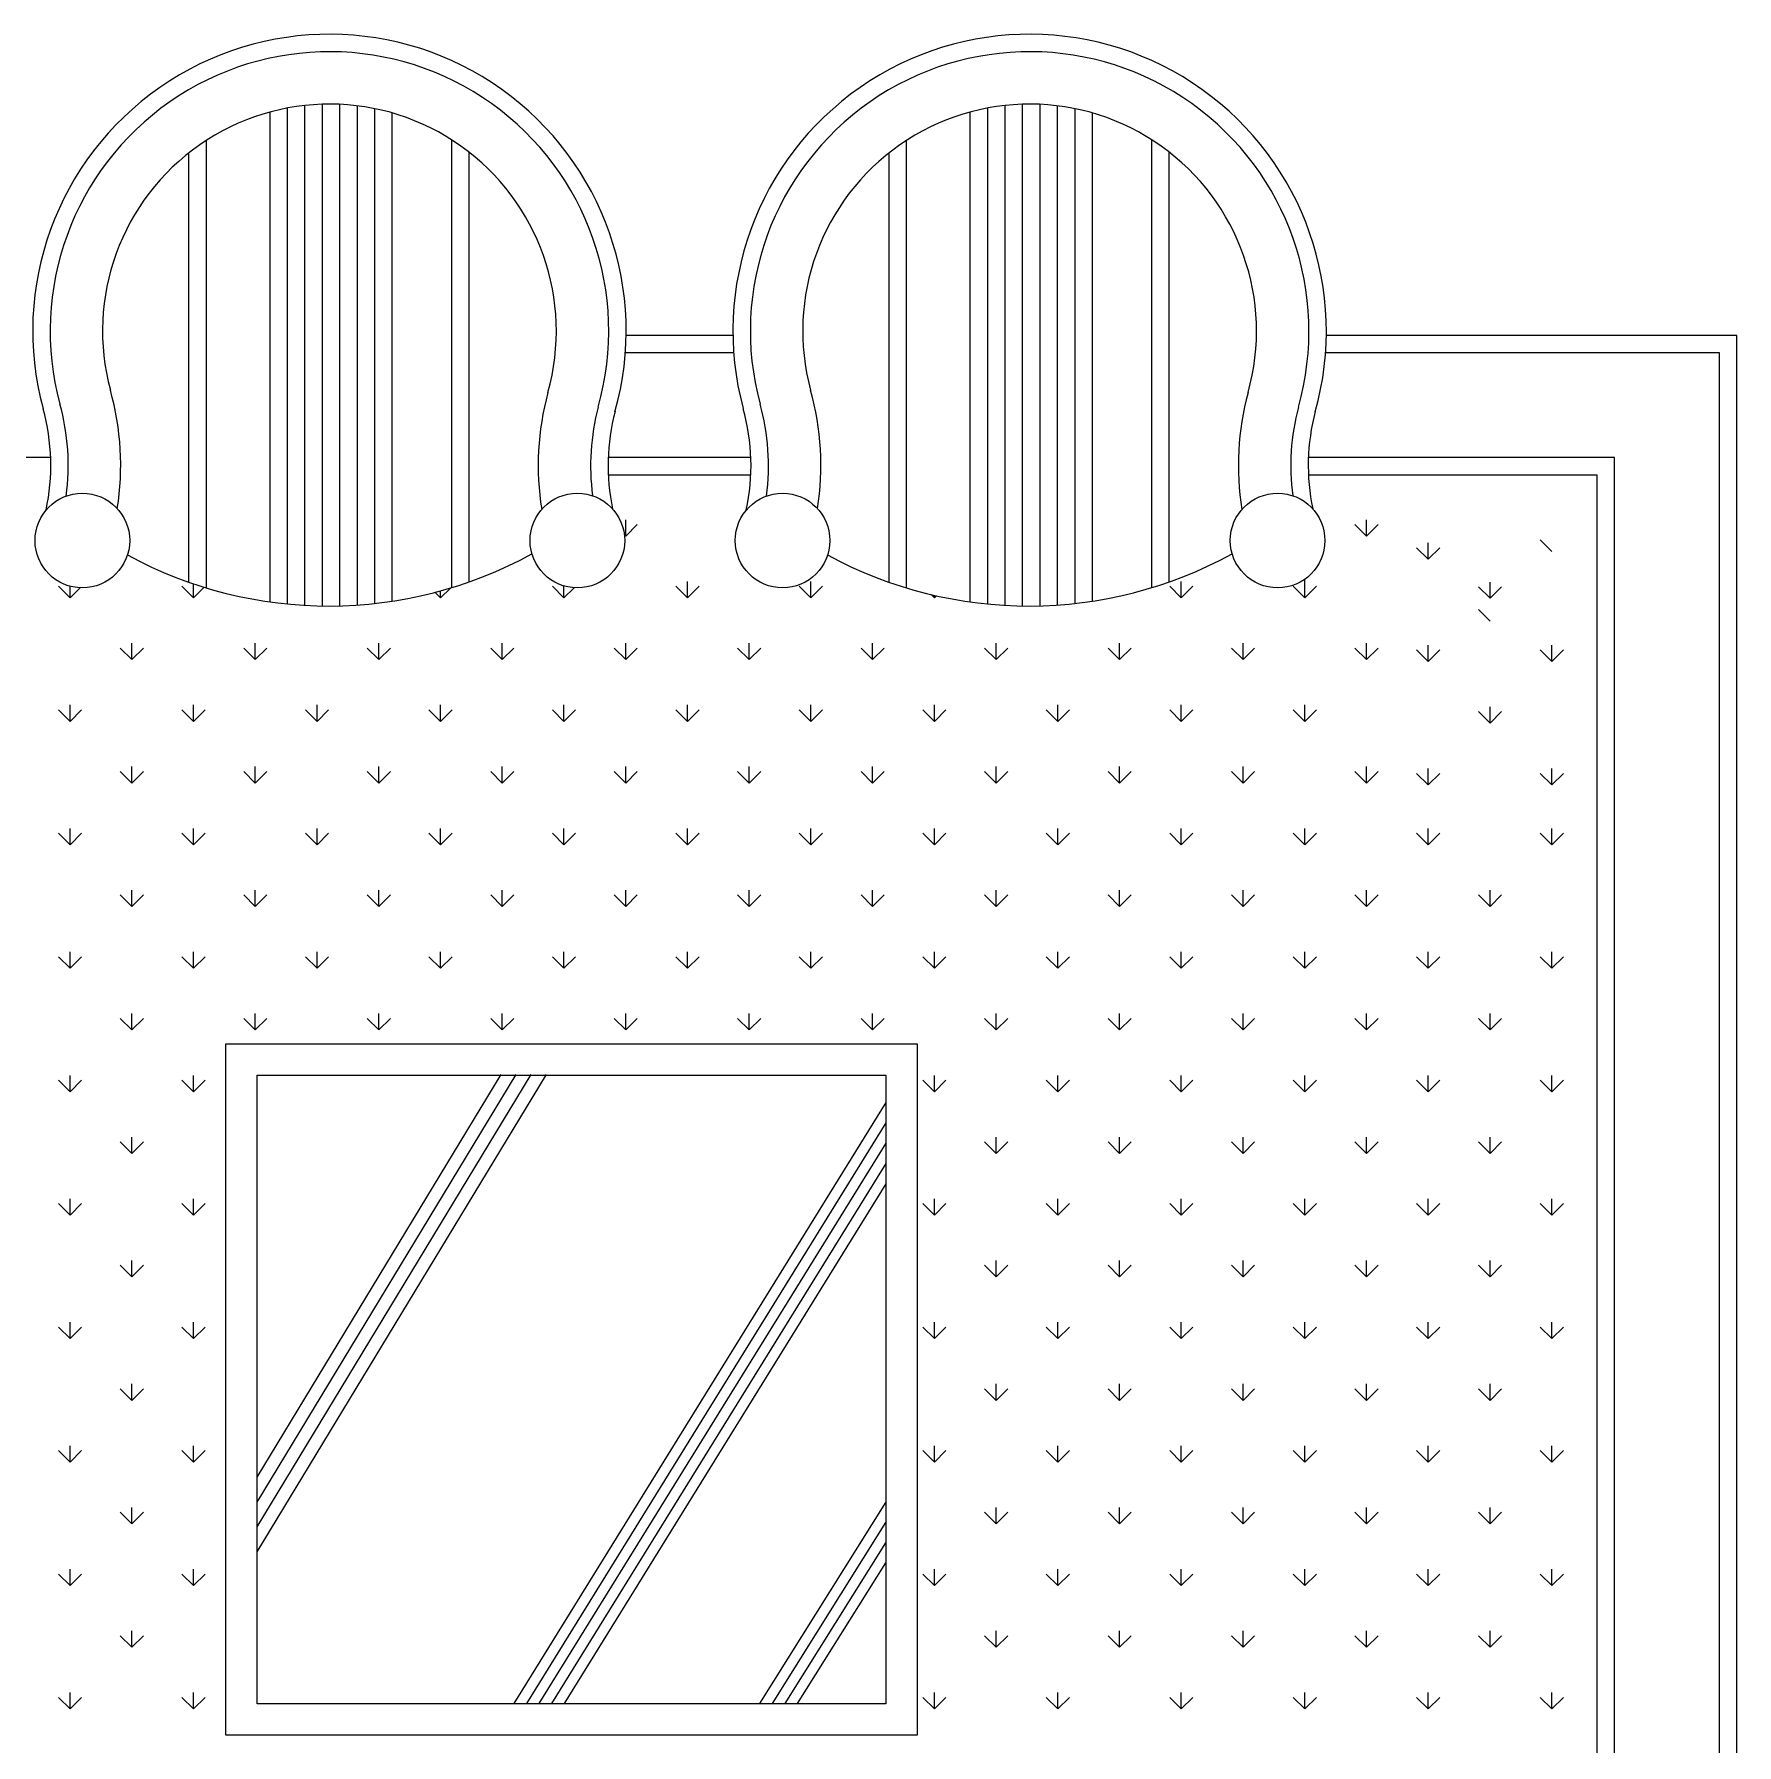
# Model space of a CAD drawing. Header units: inches. Extents: x 4.9 to 47.4, y 12.3 to 37.1.
# Drawn here: x 43.691 to 45.641, y 18.226 to 20.186 of the extents above; entities that cross this region are included whole.
import ezdxf

# ---------------------------------------------------------------- set-up
doc = ezdxf.new("R2010")
doc.units = ezdxf.units.IN
doc.header["$MEASUREMENT"] = 0
doc.layers.add('02', color=2, linetype='Continuous')

msp = doc.modelspace()

# ---------------------------------------------------------------- linework, layer by layer
at = {"layer": '02'}
for p, q in [((44.0011, 19.5316, -0.1), (44.0011, 20.1043, -0.1)), ((44.0211, 19.5309, -0.1), (44.0211, 20.1056, -0.1)), ((44.0411, 19.531, -0.1), (44.0411, 20.1055, -0.1)), ((44.0611, 19.532, -0.1), (44.0611, 20.1038, -0.1)), ((44.8031, 19.5316, -0.1), (44.8031, 20.1043, -0.1)), ((44.8231, 19.5309, -0.1), (44.8231, 20.1056, -0.1)), ((44.8431, 19.531, -0.1), (44.8431, 20.1055, -0.1)), ((44.8631, 19.532, -0.1), (44.8631, 20.1038, -0.1)), ((43.9611, 19.5355, -0.1), (43.9611, 20.0967, -0.1)), ((43.9811, 19.5331, -0.1), (43.9811, 20.1013, -0.1)), ((44.0811, 19.5338, -0.1), (44.0811, 20.1005, -0.1)), ((44.1011, 19.5364, -0.1), (44.1011, 20.0956, -0.1)), ((44.7631, 19.5355, -0.1), (44.7631, 20.0967, -0.1)), ((44.7831, 19.5331, -0.1), (44.7831, 20.1013, -0.1)), ((44.8831, 19.5338, -0.1), (44.8831, 20.1005, -0.1)), ((44.9031, 19.5364, -0.1), (44.9031, 20.0956, -0.1)), ((43.8881, 19.5516, -0.1), (43.8881, 20.0642, -0.1)), ((44.1691, 19.5519, -0.1), (44.1691, 20.0648, -0.1)), ((44.6901, 19.5516, -0.1), (44.6901, 20.0642, -0.1)), ((44.9711, 19.5519, -0.1), (44.9711, 20.0648, -0.1)), ((43.8681, 19.5581, -0.1), (43.8681, 20.0499, -0.1)), ((44.1891, 19.5585, -0.1), (44.1891, 20.0507, -0.1)), ((44.6701, 19.5581, -0.1), (44.6701, 20.0499, -0.1)), ((44.9911, 19.5585, -0.1), (44.9911, 20.0507, -0.1)), ((44.3684, 19.6109, -0.1), (44.3684, 19.6296, -0.1)), ((44.3684, 19.6109, -0.1), (44.3817, 19.6241, -0.1)), ((44.4969, 19.6238, -0.1), (44.4966, 19.6241, -0.1)), ((45.217, 19.6109, -0.1), (45.2037, 19.6241, -0.1)), ((45.217, 19.6109, -0.1), (45.217, 19.6296, -0.1)), ((45.217, 19.6109, -0.1), (45.2302, 19.6241, -0.1)), ((44.3684, 19.6109, -0.1), (44.3669, 19.6124, -0.1)), ((45.2877, 19.5843, -0.1), (45.2744, 19.5976, -0.1)), ((45.2877, 19.5843, -0.1), (45.2877, 19.6031, -0.1)), ((45.2877, 19.5843, -0.1), (45.3009, 19.5976, -0.1)), ((45.4291, 19.5933, -0.1), (45.4158, 19.6066, -0.1)), ((43.8735, 19.5402, -0.1), (43.8735, 19.5563, -0.1)), ((44.4392, 19.5402, -0.1), (44.4392, 19.5589, -0.1)), ((44.5806, 19.5402, -0.1), (44.5806, 19.5589, -0.1)), ((45.0048, 19.5402, -0.1), (45.0048, 19.5589, -0.1)), ((45.1463, 19.5402, -0.1), (45.1463, 19.5605, -0.1)), ((45.3584, 19.5396, -0.1), (45.3584, 19.5583, -0.1)), ((43.732, 19.5402, -0.1), (43.7188, 19.5534, -0.1)), ((43.732, 19.5402, -0.1), (43.732, 19.5535, -0.1)), ((43.732, 19.5402, -0.1), (43.7436, 19.5517, -0.1)), ((43.8735, 19.5402, -0.1), (43.8602, 19.5534, -0.1)), ((43.8735, 19.5402, -0.1), (43.8856, 19.5523, -0.1)), ((44.1563, 19.5402, -0.1), (44.15, 19.5465, -0.1)), ((44.1563, 19.5402, -0.1), (44.1676, 19.5514, -0.1)), ((44.1563, 19.5402, -0.1), (44.1563, 19.5482, -0.1)), ((44.2977, 19.5402, -0.1), (44.2845, 19.5534, -0.1)), ((44.2977, 19.5402, -0.1), (44.2977, 19.5538, -0.1)), ((44.2977, 19.5402, -0.1), (44.3093, 19.5517, -0.1)), ((44.4392, 19.5402, -0.1), (44.4259, 19.5534, -0.1)), ((44.4392, 19.5402, -0.1), (44.4524, 19.5534, -0.1)), ((44.5806, 19.5402, -0.1), (44.5673, 19.5534, -0.1)), ((44.5806, 19.5402, -0.1), (44.5938, 19.5534, -0.1)), ((44.722, 19.5402, -0.1), (44.7182, 19.544, -0.1)), ((44.722, 19.5402, -0.1), (44.722, 19.5431, -0.1)), ((44.722, 19.5402, -0.1), (44.7244, 19.5425, -0.1)), ((45.0048, 19.5402, -0.1), (44.9916, 19.5534, -0.1)), ((45.0048, 19.5402, -0.1), (45.0181, 19.5534, -0.1)), ((45.1463, 19.5402, -0.1), (45.133, 19.5534, -0.1)), ((45.1463, 19.5402, -0.1), (45.1595, 19.5534, -0.1)), ((45.3584, 19.5396, -0.1), (45.3451, 19.5529, -0.1)), ((45.3584, 19.5396, -0.1), (45.3716, 19.5529, -0.1)), ((45.3584, 19.5136, -0.1), (45.3451, 19.5269, -0.1)), ((43.8028, 19.4694, -0.1), (43.7895, 19.4827, -0.1)), ((43.8028, 19.4694, -0.1), (43.8028, 19.4882, -0.1)), ((43.8028, 19.4694, -0.1), (43.816, 19.4827, -0.1)), ((43.9442, 19.4694, -0.1), (43.9309, 19.4827, -0.1)), ((43.9442, 19.4694, -0.1), (43.9442, 19.4882, -0.1)), ((43.9442, 19.4694, -0.1), (43.9574, 19.4827, -0.1)), ((44.0856, 19.4694, -0.1), (44.0723, 19.4827, -0.1)), ((44.0856, 19.4694, -0.1), (44.0856, 19.4882, -0.1)), ((44.0856, 19.4694, -0.1), (44.0989, 19.4827, -0.1)), ((44.227, 19.4694, -0.1), (44.2138, 19.4827, -0.1)), ((44.227, 19.4694, -0.1), (44.227, 19.4882, -0.1)), ((44.227, 19.4694, -0.1), (44.2403, 19.4827, -0.1)), ((44.3684, 19.4694, -0.1), (44.3552, 19.4827, -0.1)), ((44.3684, 19.4694, -0.1), (44.3684, 19.4882, -0.1)), ((44.3684, 19.4694, -0.1), (44.3817, 19.4827, -0.1)), ((44.5099, 19.4694, -0.1), (44.4966, 19.4827, -0.1)), ((44.5099, 19.4694, -0.1), (44.5099, 19.4882, -0.1)), ((44.5099, 19.4694, -0.1), (44.5231, 19.4827, -0.1)), ((44.6513, 19.4694, -0.1), (44.638, 19.4827, -0.1)), ((44.6513, 19.4694, -0.1), (44.6513, 19.4882, -0.1)), ((44.6513, 19.4694, -0.1), (44.6645, 19.4827, -0.1)), ((44.7927, 19.4694, -0.1), (44.7794, 19.4827, -0.1)), ((44.7927, 19.4694, -0.1), (44.7927, 19.4882, -0.1)), ((44.7927, 19.4694, -0.1), (44.806, 19.4827, -0.1)), ((44.9341, 19.4694, -0.1), (44.9209, 19.4827, -0.1)), ((44.9341, 19.4694, -0.1), (44.9341, 19.4882, -0.1)), ((44.9341, 19.4694, -0.1), (44.9474, 19.4827, -0.1)), ((45.0755, 19.4694, -0.1), (45.0623, 19.4827, -0.1)), ((45.0755, 19.4694, -0.1), (45.0755, 19.4882, -0.1)), ((45.0755, 19.4694, -0.1), (45.0888, 19.4827, -0.1)), ((45.217, 19.4694, -0.1), (45.2037, 19.4827, -0.1)), ((45.217, 19.4694, -0.1), (45.217, 19.4882, -0.1)), ((45.217, 19.4694, -0.1), (45.2302, 19.4827, -0.1)), ((45.2877, 19.4673, -0.1), (45.2744, 19.4806, -0.1)), ((45.2877, 19.4673, -0.1), (45.2877, 19.4861, -0.1)), ((45.2877, 19.4673, -0.1), (45.3009, 19.4806, -0.1)), ((45.4291, 19.4673, -0.1), (45.4158, 19.4806, -0.1)), ((45.4291, 19.4673, -0.1), (45.4291, 19.4861, -0.1)), ((45.4291, 19.4673, -0.1), (45.4424, 19.4806, -0.1)), ((43.732, 19.3987, -0.1), (43.732, 19.4175, -0.1)), ((43.8735, 19.3987, -0.1), (43.8735, 19.4175, -0.1)), ((44.0149, 19.3987, -0.1), (44.0149, 19.4175, -0.1)), ((44.1563, 19.3987, -0.1), (44.1563, 19.4175, -0.1)), ((44.2977, 19.3987, -0.1), (44.2977, 19.4175, -0.1)), ((44.4392, 19.3987, -0.1), (44.4392, 19.4175, -0.1)), ((44.5806, 19.3987, -0.1), (44.5806, 19.4175, -0.1)), ((44.722, 19.3987, -0.1), (44.722, 19.4175, -0.1)), ((44.8634, 19.3987, -0.1), (44.8634, 19.4175, -0.1)), ((45.0048, 19.3987, -0.1), (45.0048, 19.4175, -0.1)), ((45.1463, 19.3987, -0.1), (45.1463, 19.4175, -0.1)), ((43.732, 19.3987, -0.1), (43.7188, 19.412, -0.1)), ((43.732, 19.3987, -0.1), (43.7453, 19.412, -0.1)), ((43.8735, 19.3987, -0.1), (43.8602, 19.412, -0.1)), ((43.8735, 19.3987, -0.1), (43.8867, 19.412, -0.1)), ((44.0149, 19.3987, -0.1), (44.0016, 19.412, -0.1)), ((44.0149, 19.3987, -0.1), (44.0281, 19.412, -0.1)), ((44.1563, 19.3987, -0.1), (44.1431, 19.412, -0.1)), ((44.1563, 19.3987, -0.1), (44.1696, 19.412, -0.1)), ((44.2977, 19.3987, -0.1), (44.2845, 19.412, -0.1)), ((44.2977, 19.3987, -0.1), (44.311, 19.412, -0.1)), ((44.4392, 19.3987, -0.1), (44.4259, 19.412, -0.1)), ((44.4392, 19.3987, -0.1), (44.4524, 19.412, -0.1)), ((44.5806, 19.3987, -0.1), (44.5673, 19.412, -0.1)), ((44.5806, 19.3987, -0.1), (44.5938, 19.412, -0.1)), ((44.722, 19.3987, -0.1), (44.7087, 19.412, -0.1)), ((44.722, 19.3987, -0.1), (44.7353, 19.412, -0.1)), ((44.8634, 19.3987, -0.1), (44.8502, 19.412, -0.1)), ((44.8634, 19.3987, -0.1), (44.8767, 19.412, -0.1)), ((45.0048, 19.3987, -0.1), (44.9916, 19.412, -0.1)), ((45.0048, 19.3987, -0.1), (45.0181, 19.412, -0.1)), ((45.1463, 19.3987, -0.1), (45.133, 19.412, -0.1)), ((45.1463, 19.3987, -0.1), (45.1595, 19.412, -0.1)), ((45.3584, 19.3966, -0.1), (45.3451, 19.4099, -0.1)), ((45.3584, 19.3966, -0.1), (45.3584, 19.4153, -0.1)), ((45.3584, 19.3966, -0.1), (45.3716, 19.4099, -0.1)), ((43.8028, 19.328, -0.1), (43.7895, 19.3413, -0.1)), ((43.8028, 19.328, -0.1), (43.8028, 19.3468, -0.1)), ((43.8028, 19.328, -0.1), (43.816, 19.3413, -0.1)), ((43.9442, 19.328, -0.1), (43.9309, 19.3413, -0.1)), ((43.9442, 19.328, -0.1), (43.9442, 19.3468, -0.1)), ((43.9442, 19.328, -0.1), (43.9574, 19.3413, -0.1)), ((44.0856, 19.328, -0.1), (44.0723, 19.3413, -0.1)), ((44.0856, 19.328, -0.1), (44.0856, 19.3468, -0.1)), ((44.0856, 19.328, -0.1), (44.0989, 19.3413, -0.1)), ((44.227, 19.328, -0.1), (44.2138, 19.3413, -0.1)), ((44.227, 19.328, -0.1), (44.227, 19.3468, -0.1)), ((44.227, 19.328, -0.1), (44.2403, 19.3413, -0.1)), ((44.3684, 19.328, -0.1), (44.3552, 19.3413, -0.1)), ((44.3684, 19.328, -0.1), (44.3684, 19.3468, -0.1)), ((44.3684, 19.328, -0.1), (44.3817, 19.3413, -0.1)), ((44.5099, 19.328, -0.1), (44.4966, 19.3413, -0.1)), ((44.5099, 19.328, -0.1), (44.5099, 19.3468, -0.1)), ((44.5099, 19.328, -0.1), (44.5231, 19.3413, -0.1)), ((44.6513, 19.328, -0.1), (44.638, 19.3413, -0.1)), ((44.6513, 19.328, -0.1), (44.6513, 19.3468, -0.1)), ((44.6513, 19.328, -0.1), (44.6645, 19.3413, -0.1)), ((44.7927, 19.328, -0.1), (44.7794, 19.3413, -0.1)), ((44.7927, 19.328, -0.1), (44.7927, 19.3468, -0.1)), ((44.7927, 19.328, -0.1), (44.806, 19.3413, -0.1)), ((44.9341, 19.328, -0.1), (44.9209, 19.3413, -0.1)), ((44.9341, 19.328, -0.1), (44.9341, 19.3468, -0.1)), ((44.9341, 19.328, -0.1), (44.9474, 19.3413, -0.1)), ((45.0755, 19.328, -0.1), (45.0623, 19.3413, -0.1)), ((45.0755, 19.328, -0.1), (45.0755, 19.3468, -0.1)), ((45.0755, 19.328, -0.1), (45.0888, 19.3413, -0.1)), ((45.217, 19.328, -0.1), (45.2037, 19.3413, -0.1)), ((45.217, 19.328, -0.1), (45.217, 19.3468, -0.1)), ((45.217, 19.328, -0.1), (45.2302, 19.3413, -0.1)), ((45.2877, 19.3259, -0.1), (45.2744, 19.3391, -0.1)), ((45.2877, 19.3259, -0.1), (45.2877, 19.3446, -0.1)), ((45.2877, 19.3259, -0.1), (45.3009, 19.3391, -0.1)), ((45.4291, 19.3259, -0.1), (45.4158, 19.3391, -0.1)), ((45.4291, 19.3259, -0.1), (45.4291, 19.3446, -0.1)), ((45.4291, 19.3259, -0.1), (45.4424, 19.3391, -0.1)), ((43.732, 19.2573, -0.1), (43.7188, 19.2706, -0.1)), ((43.732, 19.2573, -0.1), (43.732, 19.2761, -0.1)), ((43.732, 19.2573, -0.1), (43.7453, 19.2706, -0.1)), ((43.8735, 19.2573, -0.1), (43.8602, 19.2706, -0.1)), ((43.8735, 19.2573, -0.1), (43.8735, 19.2761, -0.1)), ((43.8735, 19.2573, -0.1), (43.8867, 19.2706, -0.1)), ((44.0149, 19.2573, -0.1), (44.0016, 19.2706, -0.1)), ((44.0149, 19.2573, -0.1), (44.0149, 19.2761, -0.1)), ((44.0149, 19.2573, -0.1), (44.0281, 19.2706, -0.1)), ((44.1563, 19.2573, -0.1), (44.1431, 19.2706, -0.1)), ((44.1563, 19.2573, -0.1), (44.1563, 19.2761, -0.1)), ((44.1563, 19.2573, -0.1), (44.1696, 19.2706, -0.1)), ((44.2977, 19.2573, -0.1), (44.2845, 19.2706, -0.1)), ((44.2977, 19.2573, -0.1), (44.2977, 19.2761, -0.1)), ((44.2977, 19.2573, -0.1), (44.311, 19.2706, -0.1)), ((44.4392, 19.2573, -0.1), (44.4259, 19.2706, -0.1)), ((44.4392, 19.2573, -0.1), (44.4392, 19.2761, -0.1)), ((44.4392, 19.2573, -0.1), (44.4524, 19.2706, -0.1)), ((44.5806, 19.2573, -0.1), (44.5673, 19.2706, -0.1)), ((44.5806, 19.2573, -0.1), (44.5806, 19.2761, -0.1)), ((44.5806, 19.2573, -0.1), (44.5938, 19.2706, -0.1)), ((44.722, 19.2573, -0.1), (44.7087, 19.2706, -0.1)), ((44.722, 19.2573, -0.1), (44.722, 19.2761, -0.1)), ((44.722, 19.2573, -0.1), (44.7353, 19.2706, -0.1)), ((44.8634, 19.2573, -0.1), (44.8502, 19.2706, -0.1)), ((44.8634, 19.2573, -0.1), (44.8634, 19.2761, -0.1)), ((44.8634, 19.2573, -0.1), (44.8767, 19.2706, -0.1)), ((45.0048, 19.2573, -0.1), (44.9916, 19.2706, -0.1)), ((45.0048, 19.2573, -0.1), (45.0048, 19.2761, -0.1)), ((45.0048, 19.2573, -0.1), (45.0181, 19.2706, -0.1)), ((45.1463, 19.2573, -0.1), (45.133, 19.2706, -0.1)), ((45.1463, 19.2573, -0.1), (45.1463, 19.2761, -0.1)), ((45.1463, 19.2573, -0.1), (45.1595, 19.2706, -0.1)), ((45.2877, 19.2573, -0.1), (45.2744, 19.2706, -0.1)), ((45.2877, 19.2573, -0.1), (45.2877, 19.2761, -0.1)), ((45.2877, 19.2573, -0.1), (45.3009, 19.2706, -0.1)), ((45.4291, 19.2573, -0.1), (45.4158, 19.2706, -0.1)), ((45.4291, 19.2573, -0.1), (45.4291, 19.2761, -0.1)), ((45.4291, 19.2573, -0.1), (45.4424, 19.2706, -0.1)), ((43.8028, 19.1866, -0.1), (43.8028, 19.2053, -0.1)), ((43.9442, 19.1866, -0.1), (43.9442, 19.2053, -0.1)), ((44.0856, 19.1866, -0.1), (44.0856, 19.2053, -0.1)), ((44.227, 19.1866, -0.1), (44.227, 19.2053, -0.1)), ((44.3684, 19.1866, -0.1), (44.3684, 19.2053, -0.1)), ((44.5099, 19.1866, -0.1), (44.5099, 19.2053, -0.1)), ((44.6513, 19.1866, -0.1), (44.6513, 19.2053, -0.1)), ((44.7927, 19.1866, -0.1), (44.7927, 19.2053, -0.1)), ((44.9341, 19.1866, -0.1), (44.9341, 19.2053, -0.1)), ((45.0755, 19.1866, -0.1), (45.0755, 19.2053, -0.1)), ((45.217, 19.1866, -0.1), (45.217, 19.2053, -0.1)), ((45.3584, 19.1866, -0.1), (45.3584, 19.2053, -0.1)), ((43.8028, 19.1866, -0.1), (43.7895, 19.1999, -0.1)), ((43.8028, 19.1866, -0.1), (43.816, 19.1999, -0.1)), ((43.9442, 19.1866, -0.1), (43.9309, 19.1999, -0.1)), ((43.9442, 19.1866, -0.1), (43.9574, 19.1999, -0.1)), ((44.0856, 19.1866, -0.1), (44.0723, 19.1999, -0.1)), ((44.0856, 19.1866, -0.1), (44.0989, 19.1999, -0.1)), ((44.227, 19.1866, -0.1), (44.2138, 19.1999, -0.1)), ((44.227, 19.1866, -0.1), (44.2403, 19.1999, -0.1)), ((44.3684, 19.1866, -0.1), (44.3552, 19.1999, -0.1)), ((44.3684, 19.1866, -0.1), (44.3817, 19.1999, -0.1)), ((44.5099, 19.1866, -0.1), (44.4966, 19.1999, -0.1)), ((44.5099, 19.1866, -0.1), (44.5231, 19.1999, -0.1)), ((44.6513, 19.1866, -0.1), (44.638, 19.1999, -0.1)), ((44.6513, 19.1866, -0.1), (44.6645, 19.1999, -0.1)), ((44.7927, 19.1866, -0.1), (44.7794, 19.1999, -0.1)), ((44.7927, 19.1866, -0.1), (44.806, 19.1999, -0.1)), ((44.9341, 19.1866, -0.1), (44.9209, 19.1999, -0.1)), ((44.9341, 19.1866, -0.1), (44.9474, 19.1999, -0.1)), ((45.0755, 19.1866, -0.1), (45.0623, 19.1999, -0.1)), ((45.0755, 19.1866, -0.1), (45.0888, 19.1999, -0.1)), ((45.217, 19.1866, -0.1), (45.2037, 19.1999, -0.1)), ((45.217, 19.1866, -0.1), (45.2302, 19.1999, -0.1)), ((45.3584, 19.1866, -0.1), (45.3451, 19.1999, -0.1)), ((45.3584, 19.1866, -0.1), (45.3716, 19.1999, -0.1)), ((43.732, 19.1159, -0.1), (43.7188, 19.1291, -0.1)), ((43.732, 19.1159, -0.1), (43.732, 19.1346, -0.1)), ((43.732, 19.1159, -0.1), (43.7453, 19.1291, -0.1)), ((43.8735, 19.1159, -0.1), (43.8602, 19.1291, -0.1)), ((43.8735, 19.1159, -0.1), (43.8735, 19.1346, -0.1)), ((43.8735, 19.1159, -0.1), (43.8867, 19.1291, -0.1)), ((44.0149, 19.1159, -0.1), (44.0016, 19.1291, -0.1)), ((44.0149, 19.1159, -0.1), (44.0149, 19.1346, -0.1)), ((44.0149, 19.1159, -0.1), (44.0281, 19.1291, -0.1)), ((44.1563, 19.1159, -0.1), (44.1431, 19.1291, -0.1)), ((44.1563, 19.1159, -0.1), (44.1563, 19.1346, -0.1)), ((44.1563, 19.1159, -0.1), (44.1696, 19.1291, -0.1)), ((44.2977, 19.1159, -0.1), (44.2845, 19.1291, -0.1)), ((44.2977, 19.1159, -0.1), (44.2977, 19.1346, -0.1)), ((44.2977, 19.1159, -0.1), (44.311, 19.1291, -0.1)), ((44.4392, 19.1159, -0.1), (44.4259, 19.1291, -0.1)), ((44.4392, 19.1159, -0.1), (44.4392, 19.1346, -0.1)), ((44.4392, 19.1159, -0.1), (44.4524, 19.1291, -0.1)), ((44.5806, 19.1159, -0.1), (44.5673, 19.1291, -0.1)), ((44.5806, 19.1159, -0.1), (44.5806, 19.1346, -0.1)), ((44.5806, 19.1159, -0.1), (44.5938, 19.1291, -0.1)), ((44.722, 19.1159, -0.1), (44.7087, 19.1291, -0.1)), ((44.722, 19.1159, -0.1), (44.722, 19.1346, -0.1)), ((44.722, 19.1159, -0.1), (44.7353, 19.1291, -0.1)), ((44.8634, 19.1159, -0.1), (44.8502, 19.1291, -0.1)), ((44.8634, 19.1159, -0.1), (44.8634, 19.1346, -0.1)), ((44.8634, 19.1159, -0.1), (44.8767, 19.1291, -0.1)), ((45.0048, 19.1159, -0.1), (44.9916, 19.1291, -0.1)), ((45.0048, 19.1159, -0.1), (45.0048, 19.1346, -0.1)), ((45.0048, 19.1159, -0.1), (45.0181, 19.1291, -0.1)), ((45.1463, 19.1159, -0.1), (45.133, 19.1291, -0.1)), ((45.1463, 19.1159, -0.1), (45.1463, 19.1346, -0.1)), ((45.1463, 19.1159, -0.1), (45.1595, 19.1291, -0.1)), ((45.2877, 19.1159, -0.1), (45.2744, 19.1291, -0.1)), ((45.2877, 19.1159, -0.1), (45.2877, 19.1346, -0.1)), ((45.2877, 19.1159, -0.1), (45.3009, 19.1291, -0.1)), ((45.4291, 19.1159, -0.1), (45.4158, 19.1291, -0.1)), ((45.4291, 19.1159, -0.1), (45.4291, 19.1346, -0.1)), ((45.4291, 19.1159, -0.1), (45.4424, 19.1291, -0.1)), ((43.8028, 19.0452, -0.1), (43.7895, 19.0584, -0.1)), ((43.8028, 19.0452, -0.1), (43.8028, 19.0639, -0.1)), ((43.8028, 19.0452, -0.1), (43.816, 19.0584, -0.1)), ((43.9442, 19.0452, -0.1), (43.9309, 19.0584, -0.1)), ((43.9442, 19.0452, -0.1), (43.9442, 19.0639, -0.1)), ((43.9442, 19.0452, -0.1), (43.9574, 19.0584, -0.1)), ((44.0856, 19.0452, -0.1), (44.0723, 19.0584, -0.1)), ((44.0856, 19.0452, -0.1), (44.0856, 19.0639, -0.1)), ((44.0856, 19.0452, -0.1), (44.0989, 19.0584, -0.1)), ((44.227, 19.0452, -0.1), (44.2138, 19.0584, -0.1)), ((44.227, 19.0452, -0.1), (44.227, 19.0639, -0.1)), ((44.227, 19.0452, -0.1), (44.2403, 19.0584, -0.1)), ((44.3684, 19.0452, -0.1), (44.3552, 19.0584, -0.1)), ((44.3684, 19.0452, -0.1), (44.3684, 19.0639, -0.1)), ((44.3684, 19.0452, -0.1), (44.3817, 19.0584, -0.1)), ((44.5099, 19.0452, -0.1), (44.4966, 19.0584, -0.1)), ((44.5099, 19.0452, -0.1), (44.5099, 19.0639, -0.1)), ((44.5099, 19.0452, -0.1), (44.5231, 19.0584, -0.1)), ((44.6513, 19.0452, -0.1), (44.638, 19.0584, -0.1)), ((44.6513, 19.0452, -0.1), (44.6513, 19.0639, -0.1)), ((44.6513, 19.0452, -0.1), (44.6645, 19.0584, -0.1)), ((44.7927, 19.0452, -0.1), (44.7794, 19.0584, -0.1)), ((44.7927, 19.0452, -0.1), (44.7927, 19.0639, -0.1)), ((44.7927, 19.0452, -0.1), (44.806, 19.0584, -0.1)), ((44.9341, 19.0452, -0.1), (44.9209, 19.0584, -0.1)), ((44.9341, 19.0452, -0.1), (44.9341, 19.0639, -0.1)), ((44.9341, 19.0452, -0.1), (44.9474, 19.0584, -0.1)), ((45.0755, 19.0452, -0.1), (45.0623, 19.0584, -0.1)), ((45.0755, 19.0452, -0.1), (45.0755, 19.0639, -0.1)), ((45.0755, 19.0452, -0.1), (45.0888, 19.0584, -0.1)), ((45.217, 19.0452, -0.1), (45.2037, 19.0584, -0.1)), ((45.217, 19.0452, -0.1), (45.217, 19.0639, -0.1)), ((45.217, 19.0452, -0.1), (45.2302, 19.0584, -0.1)), ((45.3584, 19.0452, -0.1), (45.3451, 19.0584, -0.1)), ((45.3584, 19.0452, -0.1), (45.3584, 19.0639, -0.1)), ((45.3584, 19.0452, -0.1), (45.3716, 19.0584, -0.1)), ((43.732, 18.9745, -0.1), (43.7188, 18.9877, -0.1)), ((43.732, 18.9745, -0.1), (43.732, 18.9932, -0.1)), ((43.732, 18.9745, -0.1), (43.7453, 18.9877, -0.1)), ((43.8735, 18.9745, -0.1), (43.8602, 18.9877, -0.1)), ((43.8735, 18.9745, -0.1), (43.8735, 18.9932, -0.1)), ((43.8735, 18.9745, -0.1), (43.8867, 18.9877, -0.1)), ((43.9463, 18.4474, -0.1), (44.2776, 18.994, -0.1)), ((43.9463, 18.4759, -0.1), (44.2603, 18.994, -0.1)), ((43.9463, 18.5044, -0.1), (44.243, 18.994, -0.1)), ((43.9463, 18.533, -0.1), (44.2257, 18.994, -0.1)), ((44.722, 18.9745, -0.1), (44.7087, 18.9877, -0.1)), ((44.722, 18.9745, -0.1), (44.722, 18.9932, -0.1)), ((44.722, 18.9745, -0.1), (44.7353, 18.9877, -0.1)), ((44.8634, 18.9745, -0.1), (44.8502, 18.9877, -0.1)), ((44.8634, 18.9745, -0.1), (44.8634, 18.9932, -0.1)), ((44.8634, 18.9745, -0.1), (44.8767, 18.9877, -0.1)), ((45.0048, 18.9745, -0.1), (44.9916, 18.9877, -0.1)), ((45.0048, 18.9745, -0.1), (45.0048, 18.9932, -0.1)), ((45.0048, 18.9745, -0.1), (45.0181, 18.9877, -0.1)), ((45.1463, 18.9745, -0.1), (45.133, 18.9877, -0.1)), ((45.1463, 18.9745, -0.1), (45.1463, 18.9932, -0.1)), ((45.1463, 18.9745, -0.1), (45.1595, 18.9877, -0.1)), ((45.2877, 18.9745, -0.1), (45.2744, 18.9877, -0.1)), ((45.2877, 18.9745, -0.1), (45.2877, 18.9932, -0.1)), ((45.2877, 18.9745, -0.1), (45.3009, 18.9877, -0.1)), ((45.4291, 18.9745, -0.1), (45.4158, 18.9877, -0.1)), ((45.4291, 18.9745, -0.1), (45.4291, 18.9932, -0.1)), ((45.4291, 18.9745, -0.1), (45.4424, 18.9877, -0.1)), ((44.6663, 18.9621, -0.1), (44.2403, 18.2737, -0.1)), ((44.6663, 18.9388, -0.1), (44.2547, 18.2737, -0.1)), ((43.8028, 18.9038, -0.1), (43.7895, 18.917, -0.1)), ((43.8028, 18.9038, -0.1), (43.8028, 18.9225, -0.1)), ((43.8028, 18.9038, -0.1), (43.816, 18.917, -0.1)), ((44.6663, 18.9155, -0.1), (44.2691, 18.2737, -0.1)), ((44.7927, 18.9038, -0.1), (44.7794, 18.917, -0.1)), ((44.7927, 18.9038, -0.1), (44.7927, 18.9225, -0.1)), ((44.7927, 18.9038, -0.1), (44.806, 18.917, -0.1)), ((44.9341, 18.9038, -0.1), (44.9209, 18.917, -0.1)), ((44.9341, 18.9038, -0.1), (44.9341, 18.9225, -0.1)), ((44.9341, 18.9038, -0.1), (44.9474, 18.917, -0.1)), ((45.0755, 18.9038, -0.1), (45.0623, 18.917, -0.1)), ((45.0755, 18.9038, -0.1), (45.0755, 18.9225, -0.1)), ((45.0755, 18.9038, -0.1), (45.0888, 18.917, -0.1)), ((45.217, 18.9038, -0.1), (45.2037, 18.917, -0.1)), ((45.217, 18.9038, -0.1), (45.217, 18.9225, -0.1)), ((45.217, 18.9038, -0.1), (45.2302, 18.917, -0.1)), ((45.3584, 18.9038, -0.1), (45.3451, 18.917, -0.1)), ((45.3584, 18.9038, -0.1), (45.3584, 18.9225, -0.1)), ((45.3584, 18.9038, -0.1), (45.3716, 18.917, -0.1)), ((44.6663, 18.8923, -0.1), (44.2835, 18.2737, -0.1)), ((44.6663, 18.869, -0.1), (44.2979, 18.2737, -0.1)), ((43.732, 18.833, -0.1), (43.732, 18.8518, -0.1)), ((43.8735, 18.833, -0.1), (43.8735, 18.8518, -0.1)), ((44.722, 18.833, -0.1), (44.722, 18.8518, -0.1)), ((44.8634, 18.833, -0.1), (44.8634, 18.8518, -0.1)), ((45.0048, 18.833, -0.1), (45.0048, 18.8518, -0.1)), ((45.1463, 18.833, -0.1), (45.1463, 18.8518, -0.1)), ((45.2877, 18.833, -0.1), (45.2877, 18.8518, -0.1)), ((45.4291, 18.833, -0.1), (45.4291, 18.8518, -0.1)), ((43.732, 18.833, -0.1), (43.7188, 18.8463, -0.1)), ((43.732, 18.833, -0.1), (43.7453, 18.8463, -0.1)), ((43.8735, 18.833, -0.1), (43.8602, 18.8463, -0.1)), ((43.8735, 18.833, -0.1), (43.8867, 18.8463, -0.1)), ((44.722, 18.833, -0.1), (44.7087, 18.8463, -0.1)), ((44.722, 18.833, -0.1), (44.7353, 18.8463, -0.1)), ((44.8634, 18.833, -0.1), (44.8502, 18.8463, -0.1)), ((44.8634, 18.833, -0.1), (44.8767, 18.8463, -0.1)), ((45.0048, 18.833, -0.1), (44.9916, 18.8463, -0.1)), ((45.0048, 18.833, -0.1), (45.0181, 18.8463, -0.1)), ((45.1463, 18.833, -0.1), (45.133, 18.8463, -0.1)), ((45.1463, 18.833, -0.1), (45.1595, 18.8463, -0.1)), ((45.2877, 18.833, -0.1), (45.2744, 18.8463, -0.1)), ((45.2877, 18.833, -0.1), (45.3009, 18.8463, -0.1)), ((45.4291, 18.833, -0.1), (45.4158, 18.8463, -0.1)), ((45.4291, 18.833, -0.1), (45.4424, 18.8463, -0.1)), ((43.8028, 18.7623, -0.1), (43.7895, 18.7756, -0.1)), ((43.8028, 18.7623, -0.1), (43.8028, 18.7811, -0.1)), ((43.8028, 18.7623, -0.1), (43.816, 18.7756, -0.1)), ((44.7927, 18.7623, -0.1), (44.7794, 18.7756, -0.1)), ((44.7927, 18.7623, -0.1), (44.7927, 18.7811, -0.1)), ((44.7927, 18.7623, -0.1), (44.806, 18.7756, -0.1)), ((44.9341, 18.7623, -0.1), (44.9209, 18.7756, -0.1)), ((44.9341, 18.7623, -0.1), (44.9341, 18.7811, -0.1)), ((44.9341, 18.7623, -0.1), (44.9474, 18.7756, -0.1)), ((45.0755, 18.7623, -0.1), (45.0623, 18.7756, -0.1)), ((45.0755, 18.7623, -0.1), (45.0755, 18.7811, -0.1)), ((45.0755, 18.7623, -0.1), (45.0888, 18.7756, -0.1)), ((45.217, 18.7623, -0.1), (45.2037, 18.7756, -0.1)), ((45.217, 18.7623, -0.1), (45.217, 18.7811, -0.1)), ((45.217, 18.7623, -0.1), (45.2302, 18.7756, -0.1)), ((45.3584, 18.7623, -0.1), (45.3451, 18.7756, -0.1)), ((45.3584, 18.7623, -0.1), (45.3584, 18.7811, -0.1)), ((45.3584, 18.7623, -0.1), (45.3716, 18.7756, -0.1)), ((43.732, 18.6916, -0.1), (43.7188, 18.7049, -0.1)), ((43.732, 18.6916, -0.1), (43.732, 18.7104, -0.1)), ((43.732, 18.6916, -0.1), (43.7453, 18.7049, -0.1)), ((43.8735, 18.6916, -0.1), (43.8602, 18.7049, -0.1)), ((43.8735, 18.6916, -0.1), (43.8735, 18.7104, -0.1)), ((43.8735, 18.6916, -0.1), (43.8867, 18.7049, -0.1)), ((44.722, 18.6916, -0.1), (44.7087, 18.7049, -0.1)), ((44.722, 18.6916, -0.1), (44.722, 18.7104, -0.1)), ((44.722, 18.6916, -0.1), (44.7353, 18.7049, -0.1)), ((44.8634, 18.6916, -0.1), (44.8502, 18.7049, -0.1)), ((44.8634, 18.6916, -0.1), (44.8634, 18.7104, -0.1)), ((44.8634, 18.6916, -0.1), (44.8767, 18.7049, -0.1)), ((45.0048, 18.6916, -0.1), (44.9916, 18.7049, -0.1)), ((45.0048, 18.6916, -0.1), (45.0048, 18.7104, -0.1)), ((45.0048, 18.6916, -0.1), (45.0181, 18.7049, -0.1)), ((45.1463, 18.6916, -0.1), (45.133, 18.7049, -0.1)), ((45.1463, 18.6916, -0.1), (45.1463, 18.7104, -0.1)), ((45.1463, 18.6916, -0.1), (45.1595, 18.7049, -0.1)), ((45.2877, 18.6916, -0.1), (45.2744, 18.7049, -0.1)), ((45.2877, 18.6916, -0.1), (45.2877, 18.7104, -0.1)), ((45.2877, 18.6916, -0.1), (45.3009, 18.7049, -0.1)), ((45.4291, 18.6916, -0.1), (45.4158, 18.7049, -0.1)), ((45.4291, 18.6916, -0.1), (45.4291, 18.7104, -0.1)), ((45.4291, 18.6916, -0.1), (45.4424, 18.7049, -0.1)), ((43.8028, 18.6209, -0.1), (43.7895, 18.6342, -0.1)), ((43.8028, 18.6209, -0.1), (43.8028, 18.6397, -0.1)), ((43.8028, 18.6209, -0.1), (43.816, 18.6342, -0.1)), ((44.7927, 18.6209, -0.1), (44.7794, 18.6342, -0.1)), ((44.7927, 18.6209, -0.1), (44.7927, 18.6397, -0.1)), ((44.7927, 18.6209, -0.1), (44.806, 18.6342, -0.1)), ((44.9341, 18.6209, -0.1), (44.9209, 18.6342, -0.1)), ((44.9341, 18.6209, -0.1), (44.9341, 18.6397, -0.1)), ((44.9341, 18.6209, -0.1), (44.9474, 18.6342, -0.1)), ((45.0755, 18.6209, -0.1), (45.0623, 18.6342, -0.1)), ((45.0755, 18.6209, -0.1), (45.0755, 18.6397, -0.1)), ((45.0755, 18.6209, -0.1), (45.0888, 18.6342, -0.1)), ((45.217, 18.6209, -0.1), (45.2037, 18.6342, -0.1)), ((45.217, 18.6209, -0.1), (45.217, 18.6397, -0.1)), ((45.217, 18.6209, -0.1), (45.2302, 18.6342, -0.1)), ((45.3584, 18.6209, -0.1), (45.3451, 18.6342, -0.1)), ((45.3584, 18.6209, -0.1), (45.3584, 18.6397, -0.1)), ((45.3584, 18.6209, -0.1), (45.3716, 18.6342, -0.1)), ((43.732, 18.5502, -0.1), (43.7188, 18.5635, -0.1)), ((43.732, 18.5502, -0.1), (43.732, 18.569, -0.1)), ((43.732, 18.5502, -0.1), (43.7453, 18.5635, -0.1)), ((43.8735, 18.5502, -0.1), (43.8602, 18.5635, -0.1)), ((43.8735, 18.5502, -0.1), (43.8735, 18.569, -0.1)), ((43.8735, 18.5502, -0.1), (43.8867, 18.5635, -0.1)), ((44.722, 18.5502, -0.1), (44.7087, 18.5635, -0.1)), ((44.722, 18.5502, -0.1), (44.722, 18.569, -0.1)), ((44.722, 18.5502, -0.1), (44.7353, 18.5635, -0.1)), ((44.8634, 18.5502, -0.1), (44.8502, 18.5635, -0.1)), ((44.8634, 18.5502, -0.1), (44.8634, 18.569, -0.1)), ((44.8634, 18.5502, -0.1), (44.8767, 18.5635, -0.1)), ((45.0048, 18.5502, -0.1), (44.9916, 18.5635, -0.1)), ((45.0048, 18.5502, -0.1), (45.0048, 18.569, -0.1)), ((45.0048, 18.5502, -0.1), (45.0181, 18.5635, -0.1)), ((45.1463, 18.5502, -0.1), (45.133, 18.5635, -0.1)), ((45.1463, 18.5502, -0.1), (45.1463, 18.569, -0.1)), ((45.1463, 18.5502, -0.1), (45.1595, 18.5635, -0.1)), ((45.2877, 18.5502, -0.1), (45.2744, 18.5635, -0.1)), ((45.2877, 18.5502, -0.1), (45.2877, 18.569, -0.1)), ((45.2877, 18.5502, -0.1), (45.3009, 18.5635, -0.1)), ((45.4291, 18.5502, -0.1), (45.4158, 18.5635, -0.1)), ((45.4291, 18.5502, -0.1), (45.4291, 18.569, -0.1)), ((45.4291, 18.5502, -0.1), (45.4424, 18.5635, -0.1)), ((43.8028, 18.4795, -0.1), (43.8028, 18.4982, -0.1)), ((44.5222, 18.2737, -0.1), (44.6663, 18.5039, -0.1)), ((44.7927, 18.4795, -0.1), (44.7927, 18.4982, -0.1)), ((44.9341, 18.4795, -0.1), (44.9341, 18.4982, -0.1)), ((45.0755, 18.4795, -0.1), (45.0755, 18.4982, -0.1)), ((45.217, 18.4795, -0.1), (45.217, 18.4982, -0.1)), ((45.3584, 18.4795, -0.1), (45.3584, 18.4982, -0.1)), ((43.8028, 18.4795, -0.1), (43.7895, 18.4927, -0.1)), ((43.8028, 18.4795, -0.1), (43.816, 18.4927, -0.1)), ((44.5366, 18.2737, -0.1), (44.6663, 18.4809, -0.1)), ((44.7927, 18.4795, -0.1), (44.7794, 18.4927, -0.1)), ((44.7927, 18.4795, -0.1), (44.806, 18.4927, -0.1)), ((44.9341, 18.4795, -0.1), (44.9209, 18.4927, -0.1)), ((44.9341, 18.4795, -0.1), (44.9474, 18.4927, -0.1)), ((45.0755, 18.4795, -0.1), (45.0623, 18.4927, -0.1)), ((45.0755, 18.4795, -0.1), (45.0888, 18.4927, -0.1)), ((45.217, 18.4795, -0.1), (45.2037, 18.4927, -0.1)), ((45.217, 18.4795, -0.1), (45.2302, 18.4927, -0.1)), ((45.3584, 18.4795, -0.1), (45.3451, 18.4927, -0.1)), ((45.3584, 18.4795, -0.1), (45.3716, 18.4927, -0.1)), ((44.551, 18.2737, -0.1), (44.6663, 18.4579, -0.1)), ((43.732, 18.4088, -0.1), (43.7188, 18.422, -0.1)), ((43.732, 18.4088, -0.1), (43.732, 18.4275, -0.1)), ((43.732, 18.4088, -0.1), (43.7453, 18.422, -0.1)), ((43.8735, 18.4088, -0.1), (43.8602, 18.422, -0.1)), ((43.8735, 18.4088, -0.1), (43.8735, 18.4275, -0.1)), ((43.8735, 18.4088, -0.1), (43.8867, 18.422, -0.1)), ((44.5654, 18.2737, -0.1), (44.6663, 18.4349, -0.1)), ((44.722, 18.4088, -0.1), (44.7087, 18.422, -0.1)), ((44.722, 18.4088, -0.1), (44.722, 18.4275, -0.1)), ((44.722, 18.4088, -0.1), (44.7353, 18.422, -0.1)), ((44.8634, 18.4088, -0.1), (44.8502, 18.422, -0.1)), ((44.8634, 18.4088, -0.1), (44.8634, 18.4275, -0.1)), ((44.8634, 18.4088, -0.1), (44.8767, 18.422, -0.1)), ((45.0048, 18.4088, -0.1), (44.9916, 18.422, -0.1)), ((45.0048, 18.4088, -0.1), (45.0048, 18.4275, -0.1)), ((45.0048, 18.4088, -0.1), (45.0181, 18.422, -0.1)), ((45.1463, 18.4088, -0.1), (45.133, 18.422, -0.1)), ((45.1463, 18.4088, -0.1), (45.1463, 18.4275, -0.1)), ((45.1463, 18.4088, -0.1), (45.1595, 18.422, -0.1)), ((45.2877, 18.4088, -0.1), (45.2744, 18.422, -0.1)), ((45.2877, 18.4088, -0.1), (45.2877, 18.4275, -0.1)), ((45.2877, 18.4088, -0.1), (45.3009, 18.422, -0.1)), ((45.4291, 18.4088, -0.1), (45.4158, 18.422, -0.1)), ((45.4291, 18.4088, -0.1), (45.4291, 18.4275, -0.1)), ((45.4291, 18.4088, -0.1), (45.4424, 18.422, -0.1)), ((43.8028, 18.3381, -0.1), (43.7895, 18.3513, -0.1)), ((43.8028, 18.3381, -0.1), (43.8028, 18.3568, -0.1)), ((43.8028, 18.3381, -0.1), (43.816, 18.3513, -0.1)), ((44.7927, 18.3381, -0.1), (44.7794, 18.3513, -0.1)), ((44.7927, 18.3381, -0.1), (44.7927, 18.3568, -0.1)), ((44.7927, 18.3381, -0.1), (44.806, 18.3513, -0.1)), ((44.9341, 18.3381, -0.1), (44.9209, 18.3513, -0.1)), ((44.9341, 18.3381, -0.1), (44.9341, 18.3568, -0.1)), ((44.9341, 18.3381, -0.1), (44.9474, 18.3513, -0.1)), ((45.0755, 18.3381, -0.1), (45.0623, 18.3513, -0.1)), ((45.0755, 18.3381, -0.1), (45.0755, 18.3568, -0.1)), ((45.0755, 18.3381, -0.1), (45.0888, 18.3513, -0.1)), ((45.217, 18.3381, -0.1), (45.2037, 18.3513, -0.1)), ((45.217, 18.3381, -0.1), (45.217, 18.3568, -0.1)), ((45.217, 18.3381, -0.1), (45.2302, 18.3513, -0.1)), ((45.3584, 18.3381, -0.1), (45.3451, 18.3513, -0.1)), ((45.3584, 18.3381, -0.1), (45.3584, 18.3568, -0.1)), ((45.3584, 18.3381, -0.1), (45.3716, 18.3513, -0.1)), ((43.732, 18.2674, -0.1), (43.732, 18.2861, -0.1)), ((43.8735, 18.2674, -0.1), (43.8735, 18.2861, -0.1)), ((44.722, 18.2674, -0.1), (44.722, 18.2861, -0.1)), ((44.8634, 18.2674, -0.1), (44.8634, 18.2861, -0.1)), ((45.0048, 18.2674, -0.1), (45.0048, 18.2861, -0.1)), ((45.1463, 18.2674, -0.1), (45.1463, 18.2861, -0.1)), ((45.2877, 18.2674, -0.1), (45.2877, 18.2861, -0.1)), ((45.4291, 18.2674, -0.1), (45.4291, 18.2861, -0.1)), ((43.732, 18.2674, -0.1), (43.7188, 18.2806, -0.1)), ((43.732, 18.2674, -0.1), (43.7453, 18.2806, -0.1)), ((43.8735, 18.2674, -0.1), (43.8602, 18.2806, -0.1)), ((43.8735, 18.2674, -0.1), (43.8867, 18.2806, -0.1)), ((44.722, 18.2674, -0.1), (44.7087, 18.2806, -0.1)), ((44.722, 18.2674, -0.1), (44.7353, 18.2806, -0.1)), ((44.8634, 18.2674, -0.1), (44.8502, 18.2806, -0.1)), ((44.8634, 18.2674, -0.1), (44.8767, 18.2806, -0.1)), ((45.0048, 18.2674, -0.1), (44.9916, 18.2806, -0.1)), ((45.0048, 18.2674, -0.1), (45.0181, 18.2806, -0.1)), ((45.1463, 18.2674, -0.1), (45.133, 18.2806, -0.1)), ((45.1463, 18.2674, -0.1), (45.1595, 18.2806, -0.1)), ((45.2877, 18.2674, -0.1), (45.2744, 18.2806, -0.1)), ((45.2877, 18.2674, -0.1), (45.3009, 18.2806, -0.1)), ((45.4291, 18.2674, -0.1), (45.4158, 18.2806, -0.1)), ((45.4291, 18.2674, -0.1), (45.4424, 18.2806, -0.1))]:
    msp.add_line(p, q, dxfattribs=at)
at = {"layer": '02', "elevation": -0.1}
for points in [[(44.4912, 19.8408), (44.369, 19.8408)], [(45.1824, 17.3128), (45.6411, 17.3128), (45.6411, 19.8408), (45.171, 19.8408)], [(44.4921, 19.8208), (44.3681, 19.8208)], [(45.1824, 17.3328), (45.6211, 17.3328), (45.6211, 19.8208), (45.1701, 19.8208)], [(43.7098, 19.7008), (43.4217, 19.7008)], [(44.5118, 19.7008), (44.3483, 19.7008)], [(45.1824, 17.4528), (45.5011, 17.4528), (45.5011, 19.7008), (45.1503, 19.7008)], [(44.5117, 19.6808), (44.3484, 19.6808)], [(45.1824, 17.4728), (45.4811, 17.4728), (45.4811, 19.6808), (45.1504, 19.6808)]]:
    msp.add_lwpolyline(points, dxfattribs=at)
for points in [[(43.9103, 18.2374), (43.9103, 19.0294), (44.7023, 19.0294), (44.7023, 18.2374)], [(43.9463, 18.2734), (43.9463, 18.9934), (44.6663, 18.9934), (44.6663, 18.2734)]]:
    msp.add_lwpolyline(points, close=True, dxfattribs=at)
at = {"layer": '02'}
for centre in [(43.7461, 19.6058, -0.1), (44.3131, 19.6058, -0.1), (44.5481, 19.6058, -0.1), (45.1151, 19.6058, -0.1)]:
    msp.add_circle(centre, 0.0542, dxfattribs=at)
for centre, radius, start, end in [((44.0291, 19.8458, -0.1), 0.3399, 344.1881, 195.1532), ((44.8311, 19.8458, -0.1), 0.3399, 344.1881, 195.1532), ((44.0291, 19.8458, -0.1), 0.3199, 344.1881, 195.1532), ((44.8311, 19.8458, -0.1), 0.3199, 344.1881, 195.1532), ((44.0291, 19.8458, -0.1), 0.2599, 344.2752, 195.1505), ((44.8311, 19.8458, -0.1), 0.2599, 344.2752, 195.1505), ((43.4701, 19.6918, -0.1), 0.3199, 351.1055, 15.6071), ((44.5881, 19.6918, -0.1), 0.3199, 164.8594, 189.0675), ((44.2721, 19.6918, -0.1), 0.3199, 351.1055, 15.6071), ((45.3901, 19.6918, -0.1), 0.3199, 164.8594, 189.0675), ((43.4701, 19.6918, -0.1), 0.2399, 347.6748, 15.7093), ((43.4701, 19.6918, -0.1), 0.2599, 352.2611, 15.7093), ((44.5881, 19.6918, -0.1), 0.2599, 165.1015, 187.6572), ((44.5881, 19.6918, -0.1), 0.2399, 165.1015, 191.9513), ((44.2721, 19.6918, -0.1), 0.2399, 347.6748, 15.7093), ((44.2721, 19.6918, -0.1), 0.2599, 352.2611, 15.7093), ((45.3901, 19.6918, -0.1), 0.2599, 165.1015, 187.6572), ((45.3901, 19.6918, -0.1), 0.2399, 165.1015, 191.9513), ((44.0281, 20.0138, -0.1), 0.483, 241.5158, 298.8317), ((44.8301, 20.0138, -0.1), 0.483, 241.5158, 298.8317)]:
    msp.add_arc(centre, radius, start, end, dxfattribs=at)

doc.saveas('drawing.dxf')
